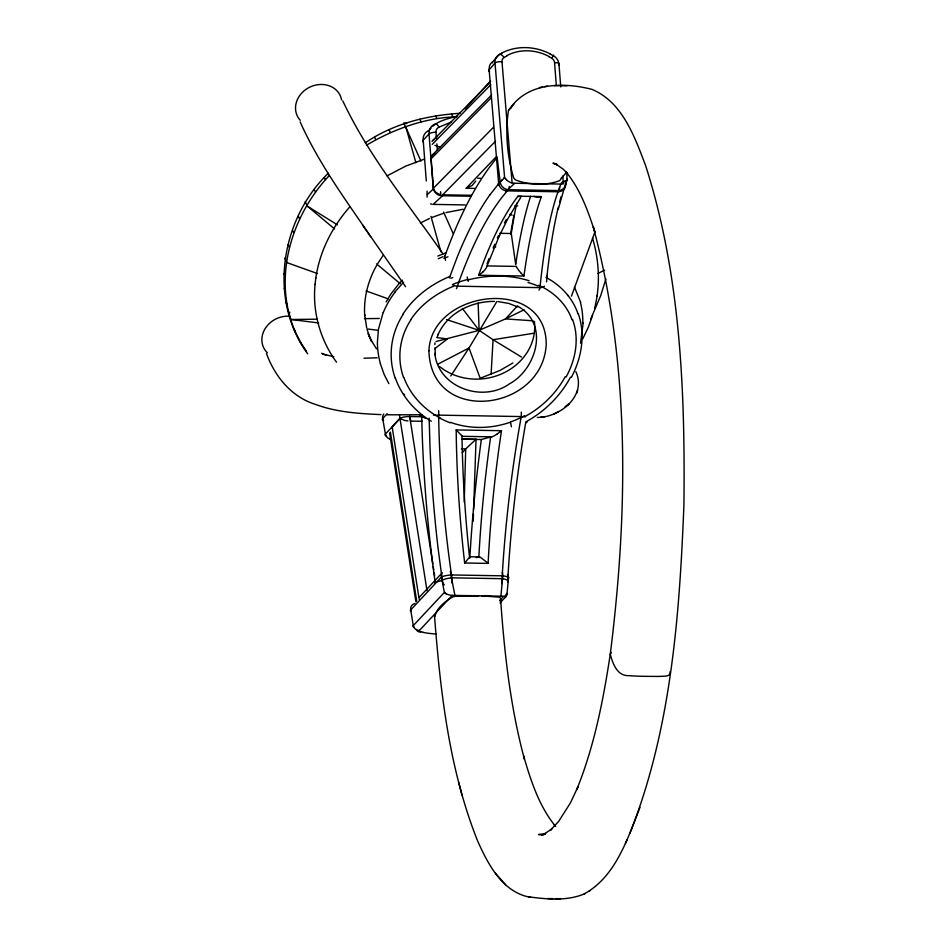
<?xml version="1.0" encoding="UTF-8"?>
<svg xmlns="http://www.w3.org/2000/svg" width="946" height="946" viewBox="0 0 946 946"><rect width="100%" height="100%" fill="white"/><g stroke="black" fill="none" stroke-linecap="round" stroke-linejoin="round"><path stroke-width="1.42" d="M435.101 583.327L435.16 582.298A373.741 97.048 85 0 1 421.703 415.838L421.455 414.833M435.077 347.785L435.266 354.75M464.214 502.019L465.716 448.889L476.051 439.275L473.615 509.563M473.201 521.27L473.461 513.95M583.162 323.047L580.537 343.197M488.112 563.402L488.491 556.39A336.859 83.142 -84 0 1 500.233 439.216L501.486 430.702L456.185 429.922L456.303 438.447A336.859 87.221 86 0 0 463.871 555.952L464.663 562.988L488.112 563.402A14.58 4.553 46.3 0 0 487.415 562.657M491.104 374.45L493.055 339.709L479.125 330.343L446.536 319.571M307.675 353.828C267.718 299.279 280.974 218.952 328.309 173.224M315.089 284.178C312.275 311.683 320.174 339.921 336.516 362.176M452.07 595.472L452.153 595.472A7.71 2.022 -3.2 0 1 454.86 595.412L500.907 596.181L502.823 575.83A6.173 1.49 -88.7 0 0 502.326 572.295M507.032 593.556L508.487 578.195A5.853 5.357 37.6 0 0 507.494 574.494M546.528 281.884L547.249 275.215M315.798 278.171C319.571 251.754 332.058 227.005 349.618 207.068M315.053 284.474L315.834 277.888M594.549 308.538C600.497 285.42 599.291 260.848 592.527 238.061M434.746 344.616L434.959 342.866M295.258 331.786C272.188 278.751 290.942 216.078 329.385 175.448M523.942 276.031L524.853 269.645A336.859 61.821 88.3 0 1 540.296 199.712L541.384 196.591L517.935 196.177L515.665 199.275A336.859 108.542 -86.2 0 0 480.935 268.889L478.641 275.251L523.942 276.031L520.773 272.874M537.34 417.411C559.819 417.694 586.993 395.877 575.866 371.648M553.114 56.11L553.481 55.282M596.973 296.311L597.139 295.389M510.568 233.958L513.938 215.109M427.084 191.104L427.084 197.123M558.66 65.428L558.98 64.151L560.742 86.89M500.115 600.627L500.753 599.078L500.186 597.706A8.904 2.377 -3.2 0 0 498.932 597.115L481.549 595.85M605.889 278.987L600.675 295.708L590.611 319.358M557.561 191.979A6.173 1.49 -88.6 0 0 558.589 191.648A7.757 6.941 17.9 0 0 565.613 184.695L566.855 180.107M558.223 209.314L563.804 189.85M497.04 156.847L500.174 181.833A7.923 6.835 41.5 0 0 508.274 189.708L558.412 190.584A7.923 7.225 20.5 0 0 565.554 182.968A7.923 4.103 -8.2 0 0 565.211 181.183M566.95 179.74L566.926 173.071M577.675 390.142L576.788 393.098M560.682 184.304L558.601 191.778L506.666 190.879A6.173 1.632 -89.4 0 1 505.495 191.021M595.117 231.439L571.443 296.157M629.906 833.296C671.222 729.283 679.512 615.598 683.923 504.857C685.164 391.029 680.623 274.718 645.586 165.526C634.742 136.993 622.48 102.002 591.877 89.35C564.053 82.219 527.963 82.054 510 108.601M592.598 315.396L588.282 327.304L582.748 338.893M449.374 277.958L457.072 257.43A349.039 116.843 -85.7 0 1 489.65 195.195M383.165 312.523L378.459 329.232L377.395 342.204A99.838 89.823 -0.1 0 0 380.434 363.713M437.028 337.45L438.27 334.115L438.01 334.754C447.34 313.114 471.616 301.076 494.474 301.419M639.993 807.34C627.47 838.889 615.763 876.504 584.131 894.005C566.607 901.242 546.646 899.244 528.329 896.773M289.819 312.239L288.707 314.971L290.895 319.488L318.707 322.941M475.826 180.982L472.125 185.487L466.165 188.266L495.692 157.273M567.08 180.674L567.352 179.196M499.488 235.495L487.072 265.921L516.303 266.394M625.448 843.371L627.115 839.587M553.493 55.341L551.778 58.191L548.763 56.677M561.652 177.493L561.013 178.853A8.904 8.065 35 0 1 559.393 180.757C546.008 185.759 528.956 185.18 515.653 179.965A8.928 8.088 35 0 1 513.737 178.002C507.186 156.811 505.105 132.381 508.44 110.469A8.904 8.065 35 0 1 510.166 108.483L511.526 107.596M499.003 236.547L507.777 218.869L520.702 197.513M506.879 595.176L507.103 593.958M570.497 377.17C560.564 395.735 545.038 411.203 526.65 421.408M565.27 376.638C556.106 393.477 541.786 407.395 524.971 416.536M376.579 265.554L374.533 269.326C367.32 283.552 363.607 299.657 364.718 315.621L364.671 314.793L366.67 327.742M553.268 55.755L550.974 54.478M469.677 556.958L465.739 561.782M386.134 301.951L390.698 294.301L398.869 283.812M496.839 301.514L469.003 348.01L450.781 375.976M377.785 263.473L383.13 255.42M551.719 58.297L552.015 58.475A5.404 4.896 35 0 1 554.557 62.708L556.319 85.258M403.008 314.084C414.005 296.867 431.187 284.19 449.894 276.409M410.694 319.807C420.887 304.234 436.768 292.988 453.867 286.094M489.65 195.183L500.174 181.833A7.923 4.103 -8.1 0 1 502.563 179.752M394.825 292.089L403.587 282.192M508.558 110.327L514.104 103.729M498.802 185.002A5.853 1.726 -3.7 0 1 498.637 183.524L489.141 69.827L495.006 63.039A10.524 9.129 38.4 0 1 499.015 54.691L502.019 53.118M506.181 594.49L507.021 593.52M503.473 596.37L499.606 600.745M561.392 178.203L565.507 173.437M504.502 596.441L505.341 595.46M500.079 603.063L506.536 595.637M521.636 196.33L518.42 196.472A14.58 5.948 72.1 0 1 517.935 196.165M493.197 61.277L493.481 61.301M493.587 60.84L499.039 54.738A6.007 2.4 56.6 0 1 504.135 57.481L506.867 55.944M465.361 562.208L465.361 562.208A14.58 0.887 -46.9 0 1 464.699 562.965M465.077 108.849L490.548 80.907M387.198 413.662L382.385 418.972A11.967 2.625 -6.5 0 0 383.52 420.296M399.484 415.282L400.028 418.156L385.412 434.108A11.872 2.613 -6.5 0 0 386.488 435.94M422.968 416.772L409.701 416.536A7.958 2.117 -3.2 0 0 399.969 418.558L392.176 427.084L419.184 599.256M462.227 452.708L465.716 448.889L461.423 448.818M423.158 632.295L420.734 631.798A5.392 1.443 -3.2 0 1 419.409 630.485A5.948 5.641 30.8 0 1 413.284 625.578L410.706 609.922L441.451 577.036A5.853 5.357 37.6 0 1 442.35 572.708M413.307 625.578L444.348 592.433L441.451 577.036A7.757 1.253 -7.6 0 1 450.887 574.932L502.823 575.83A7.757 1.655 3.9 0 1 508.451 578.195M419.385 630.485L452.153 595.472M517.521 305.854L505.519 318.897L479.125 330.343L436.035 341.518M419.409 597.139L441.025 574.056M428.526 131.068A5.936 2.223 65.6 0 1 428.739 130.607L429.874 129.377M430.253 128.975L431.009 128.159M432.913 126.137C439.512 120.225 449.043 118.463 457.438 116.133M399.295 283.339L402.369 280.17M431.979 141.392L490.56 81.758M432.216 144.36L490.785 84.726M432.369 155.026L491.66 94.884M471.274 196.26L441.758 195.751A7.958 7.201 35 0 1 433.422 188.195L431.151 158.739L491.116 97.911M433.457 188.195L493.41 127.367M441.758 195.751L495.527 141.214M495.006 63.039L504.596 177.576L498.601 183.524A7.757 6.539 38.4 0 0 506.666 190.844L514.47 183.5M433.043 140.41L437.289 136.461M427.344 194.498L433.315 189.023L429.011 133.918A11.872 10.394 39.3 0 1 434.817 124.127A5.936 2.199 66.7 0 1 438.991 127.166L451.455 121.975M482.862 272.141L478.641 275.251M501.486 430.702L497.312 433.918M434.711 348.707L447.482 338.916L437.241 337.639M611.4 652.504L610.265 654.206C603.252 700.324 594.23 746.607 576.587 789.981L578.207 786.327L570.556 802.657L558.518 821.613L550.205 830.387L551.861 828.944L543.465 834.502L545.594 833.461L541.396 835.011L545.523 834.171M366.398 145.223C393.619 129.164 425.097 117.576 456.942 116.796M512.862 363.016L499.819 370.536L481.147 377.892M365.239 142.811C393.335 123.737 426.469 115.436 460.028 113.295M387.02 175.885L405.787 166.094L424.257 159.2M584.131 894.005L585.136 893.438M589.157 891.167L590.162 890.612M420.355 222.996L429.401 218.526M437.785 364.198L469.003 348.01L480.261 378.483M553.658 414.088L558.79 411.451M524.013 309.791L505.519 318.897L533.047 320.812M597.99 273.418L604.6 270.166M428.739 130.607L427.403 131.293A11.967 10.465 39.1 0 0 423.099 138.766L426.291 180.958M438.258 258.755L443.012 256.685M437.809 256.047L446.11 252.736M431.719 217.521L443.556 213.299M504.147 57.458A5.392 4.884 35 0 0 501.995 61.797L512.093 182.755A7.71 6.965 34.8 0 0 514.742 183.252L560.765 184.068A7.71 6.989 35.4 0 0 563.343 183.654L563.414 183.619M510.615 422.838L510.533 422.874A7.923 1.265 70.6 0 1 511.408 426.859M476.252 557.643L478.853 556.934A344.711 85.14 -84.1 0 1 490.643 436.993L481.348 439.512L462.724 439.192M435.16 582.298L442.302 580.347A7.923 1.62 -8.2 0 1 451.904 577.829L502.042 578.692A7.923 2.022 3.1 0 1 507.683 581.483A7.923 7.639 74.7 0 1 507.588 582.157M445.968 212.602L463.091 209.255M539.409 87.54L542.295 87.008M544.47 86.642L547.367 86.098M533.39 333.323L493.055 339.709L521.53 357.068M540.734 417.245L544.577 416.76M544.104 834.112L538.534 834.573L544.34 834.478M377.218 357.789L364.021 358.215M422.354 414.774L387.044 414.797M290.895 319.488L317.407 319.192M364.529 318.648L379.263 318.483M566.89 85.838L554.202 85.696M493.469 246.8L495.81 246.835M555.444 898.629L560.505 898.7M547.817 898.558L552.878 898.629M478.818 595.803L455.18 596.358A8.928 2.377 -3.2 0 0 452.898 596.891C445.601 600.757 436.035 608.562 434.959 616.449M477.73 178.262L480.603 178.309M466.165 188.266L474.833 188.408M471.38 195.278L443.556 194.805L433.114 204.383L465.207 204.939M514.79 205.802L517.71 205.85M499.807 233.307L511.266 233.508A381.12 70.56 88.4 0 1 516.717 203.272M433.445 415.081A7.923 2.069 -0.9 0 0 438.625 415.128L521.234 416.571A7.923 1.679 10.1 0 0 525.503 416.678M422.401 421.289L410.682 421.088L409.724 416.074M462.263 436.319L491.542 436.827M461.613 439.027L476.051 439.275M469.654 556.721L480.012 557.005L487.415 562.657M380.978 414.608C358.983 413.65 336.516 412.196 315.692 404.474C291.64 397.119 274.86 376.579 266.488 353.568M498.164 301.597L508.794 303.453L517.639 306.906M367.001 328.924L377.241 330.201M431.896 204.277L430.596 203.863M333.808 356.76L322.385 353.91L326.488 355.294M554.273 163.835L557.052 164.415L552.984 163.114L557.123 164.793L555.042 163.433L563.237 169.228L567.245 173.319M406.662 123.571L403.812 122.909L420.923 161.021M444.537 255.881L445.531 260.327M530.481 897.293C502.681 892.586 488.101 864.372 477.683 841.089C449.114 769.595 440.434 691.999 434.486 615.811M317.478 273.56L286.922 262.621L284.734 258.104M366.102 290.942L388.321 298.889M434.947 145.353L440.422 147.351M509.977 214.34L512.141 215.156M538.641 285.302C553.647 291.829 566.595 304.08 572.011 319.736M321.758 353.236L324.04 354.372M549.957 53.946L550.773 54.371M545.972 277.438C560.671 285.065 572.756 298.108 578.03 313.918M440.115 417.99C423.784 409.299 410.245 394.884 403.859 377.407M518.148 306.386L521.341 308.408M446.323 594.123L444.786 592.941M533.946 196.33L536.95 197.265L540.533 196.863A14.58 11.376 -61 0 0 541.384 196.591M305.168 201.664L307.355 206.193L337.344 224.805M431.258 421.23C414.927 411.415 401.719 396.126 395.369 378.093M401.364 419.433L400.028 418.156M522.216 309.035C548.609 328.593 534.951 370.052 509.397 383.899C482.673 403.008 438.246 387.612 434.817 353.378M506.524 179.622L504.987 178.108M307.355 206.193L334.553 228.885M376.496 263.875L400.3 283.729M434.557 190.536L433.315 189.023M456.185 429.922L461.53 435.432M554.273 825.042L555.68 826.508C539.007 806.217 530.824 780.687 523.587 755.842L524.415 759.106C510.379 707.052 504.407 653.248 500.635 599.598M505.507 884.735L495.397 873.276M461.553 435.467L462.097 436.082M567.801 295.258L568.357 295.885M565.673 171.51C580.111 188.81 587.856 210.402 594.691 231.557L593.319 227.123C630.355 365.901 628.014 512.637 610.265 654.206C612.677 663.3 617.123 676.177 628.747 675.657C638.857 676.414 649.015 676.39 659.149 676.425C662.59 675.976 671.341 677.383 670.099 671.565M404.037 394.044L404.675 394.884M462.381 308.467L479.125 330.343L478.144 303.027M443 253.847C408.246 203.887 368.822 156.303 342.795 100.903M405.574 286.673L362.637 225.006M376.461 348.814L370.442 339.046L371.612 341.471L368.207 333.548L369.945 338.053L367.214 329.847M370.678 236.713C345.526 199.535 318.495 163.102 300.154 121.88M293.993 329.173L300.438 342.097L306.469 351.333M388.877 383.65L384.171 374.533L380.351 363.725M574.459 287.028L580.678 302.507M451.573 114.04L452.838 116.665M435.799 116.228L436.756 118.215M419.835 119.196L421.1 121.809M389.09 129.827L390.355 132.44M374.628 137.383L375.586 139.369M324.336 177.529L325.294 179.515M314.261 189.567L315.538 192.18M298.321 216.208L299.586 218.822M292.586 230.564L293.556 232.55M288.045 244.6L289.31 247.225M283.847 273.5L285.113 276.114M284.214 288.234L285.172 290.221M285.846 302.105L287.111 304.73M300.438 342.097L301.396 344.084M443.603 212.07L453.158 233.567M406 127.438L415.909 162.747M430.974 216.433L440.895 251.754M467.135 276.965L468.282 281.364M458.644 782.2L462.121 795.503M454.896 595.377L450.887 574.92A6.173 1.632 -89.3 0 0 450.296 571.36M409.701 416.536L432.807 563.899M433.268 566.82L433.729 569.74M434.19 572.661L434.64 575.57M399.992 418.558L427.001 590.718M390.414 432.145L416.689 600.982M389.622 433.008L415.897 601.833M511.266 233.508L515.7 264.419A344.711 63.82 88.4 0 1 530.576 196.283M439.003 127.178A5.995 5.428 35 0 0 435.952 132.227L436.449 138.695M436.863 143.863L437.359 150.331M440.588 191.695L440.789 194.273M565.46 181.892L565.637 184.695M562.87 176.074L563.343 183.654M429.165 418.156L429.91 444.454A349.039 90.639 85 0 0 438.223 549.354L442.302 580.347A7.923 7.639 74.6 0 0 444.265 584.912M469.807 558.187A381.12 94.139 -84.1 0 1 481.348 439.512M469.5 556.768A344.711 89.22 86.1 0 1 461.991 436.484M507.683 581.483A346.201 84.927 -83.1 0 1 525.858 421.715M502.054 578.68A337.864 82.81 -82.9 0 1 521.246 416.583A7.923 2.01 -89 0 0 521.27 412.137M502.042 578.692A7.923 2.01 -89 0 1 501.865 583.647M451.727 582.783A7.923 2.01 -89 0 0 451.904 577.829A337.864 87.765 84.9 0 1 438.637 415.14M438.66 410.706A7.923 2.01 -89 0 1 438.625 415.128M497.3 433.847A9.744 2.98 -39.2 0 1 491.412 437.005M546.705 278.384A346.201 58.936 87.9 0 1 558.294 207.328M559.677 201.865A346.201 58.936 87.9 0 1 561.096 196.685M444.916 256.011A373.741 125.12 -85.7 0 1 496.78 158.112M558.412 190.631A337.864 56.843 87.8 0 0 539.965 287.667A7.923 2.01 -89 0 1 538.995 290.126M559.417 187.332A7.923 2.01 -89 0 1 558.412 190.584M509.279 186.457A7.923 2.01 -89 0 1 508.274 189.708M508.274 189.756A337.864 113.733 -85.6 0 0 457.356 286.224A7.923 2.01 -89 0 1 456.374 288.696M452.389 284.663A7.923 4.624 19.1 0 0 457.344 286.189L539.953 287.631A7.923 5.002 5.9 0 0 544.447 286.26M487.048 263.934A344.711 110.54 -86.3 0 1 489.058 258.518M493.173 248.041A344.711 110.54 -86.3 0 1 494.746 244.234M497.407 238.049A344.711 110.54 -86.3 0 1 498.471 235.637M504.502 222.913A344.711 110.54 -86.3 0 1 506.181 219.626M520.702 272.649A9.744 3.051 55.9 0 1 516.209 266.37M487.19 265.861A9.744 6.362 -43 0 1 482.767 271.987M392.59 428.148A5.972 1.596 -3.2 0 1 392.141 427.829M407.939 420.923A8.68 3.95 -1.6 0 1 402.085 419.22M391.372 439.145A5.936 5.522 42.5 0 1 385.412 434.108L382.716 418.57A5.936 5.522 42.5 0 1 383.828 414.052M391.065 440.316A5.936 3.63 -80.8 0 1 390.225 439.299M500.942 596.146A7.71 2.093 -3.3 0 1 503.461 596.335M413.922 627.044A10.524 2.14 -6.5 0 1 413.378 625.578M410.682 609.922A5.936 5.641 30.4 0 1 414.88 603.56M410.942 611.222A10.583 2.105 -6.5 0 1 410.777 609.922M420.734 631.739A6.007 4.363 -76.2 0 1 416.37 629.516M436.52 634.033A45.242 12.073 -3.2 0 1 422.945 632.377M445.542 592.799A11.648 4.494 10.7 0 1 445.117 592.433M452.117 595.341A8.49 4.103 -3.9 0 1 446.772 593.946M506.264 594.928A8.49 4.482 33.9 0 1 504.809 597.624M506.536 593.52A11.648 4.588 13.1 0 1 506.749 593.911M494.935 63.027A5.948 2.152 0.8 0 1 501.995 61.774M489.602 71.695A5.936 2.152 1 0 1 489.082 69.815M489.212 69.827A10.583 9.164 38.1 0 1 492.771 61.667A6.031 2.507 53.9 0 0 492.511 62.874M553.209 55.637A10.524 9.519 23.4 0 1 558.909 64.151A5.948 1.88 -9.6 0 0 554.593 62.684M501.924 52.952A53.449 48.388 35 0 1 550.04 53.78M506.701 55.684A45.242 40.962 35 0 1 548.893 56.405M565.602 184.695A5.853 1.726 -3.7 0 1 565.235 185.18M504.384 178.108A11.648 5.605 5.7 0 1 504.147 177.623M511.833 183.051A8.49 3.134 19.7 0 1 506.205 179.598M565.389 180.757A8.49 2.294 -14.2 0 1 561.416 182.59M567.434 178.711A11.648 5.487 3.2 0 1 567.375 179.161M440.54 194.746A8.68 3.5 17.9 0 1 434.226 190.536M435.952 132.227A5.936 2.022 -4.5 0 0 429.011 133.918L423.122 140.339A5.936 2.022 -4.5 0 0 423.335 141.995M431.14 158.739A5.972 5.404 35 0 1 434.971 153.465M534.407 321.474A56.665 50.635 -7.9 0 1 503.319 373.126A56.665 50.635 -7.9 0 1 439.417 366.398M450.828 278.29A101.884 77.004 -16.2 0 1 452.696 277.545M395.18 378.14A89.302 79.842 -3.3 0 1 403.233 314.202M467.927 279.921A92.968 69.921 -15.7 0 1 529.133 280.761M452.992 284.261A95.085 75.384 -15.5 0 1 467.809 279.425M528.01 282.511A91.809 68.668 -16.9 0 1 538.026 286.047M572.507 319.476A78.518 62.436 -41.1 0 1 566.134 376.934M524.569 415.708A91.715 83.733 -41.3 0 1 510.71 421.881M510.308 422.223A92.98 86.914 -44.6 0 1 450.426 422.33M527.064 422.223A98.408 91.49 -42.9 0 1 526.13 422.732M578.302 313.776A89.314 71.518 -42.5 0 1 571.325 377.454M450.213 422.838A91.797 86.228 -43 0 1 440.008 418.179M403.54 377.501A78.506 70.749 -4 0 1 410.86 319.89M443.792 258.341A108.932 82.207 -15.9 0 1 447.955 256.78M395.026 292.208A99.909 88.699 -5.1 0 0 391.585 297.02A100.11 89.503 -2.7 0 0 383.272 312.558M425.582 418.392A105.656 98.278 -34.3 0 1 419.598 414.987M580.466 302.602A99.673 78.4 -43.6 0 1 582.831 323.118M267.328 352.763A23.756 20.528 -25.8 0 1 265.282 328.392A23.756 20.528 -25.8 0 1 290.351 316.307M300.272 120.319A23.756 20.528 -25.8 0 1 309.519 87.269A23.756 20.528 -25.8 0 1 341.565 99.862M428.916 350.73C430.879 425.523 542.141 411.983 546.209 344.912C547.013 275.298 431.459 289.582 428.916 350.73M567.86 404.746L565.01 407.17L569.137 403.682L567.86 404.746"/></g></svg>
